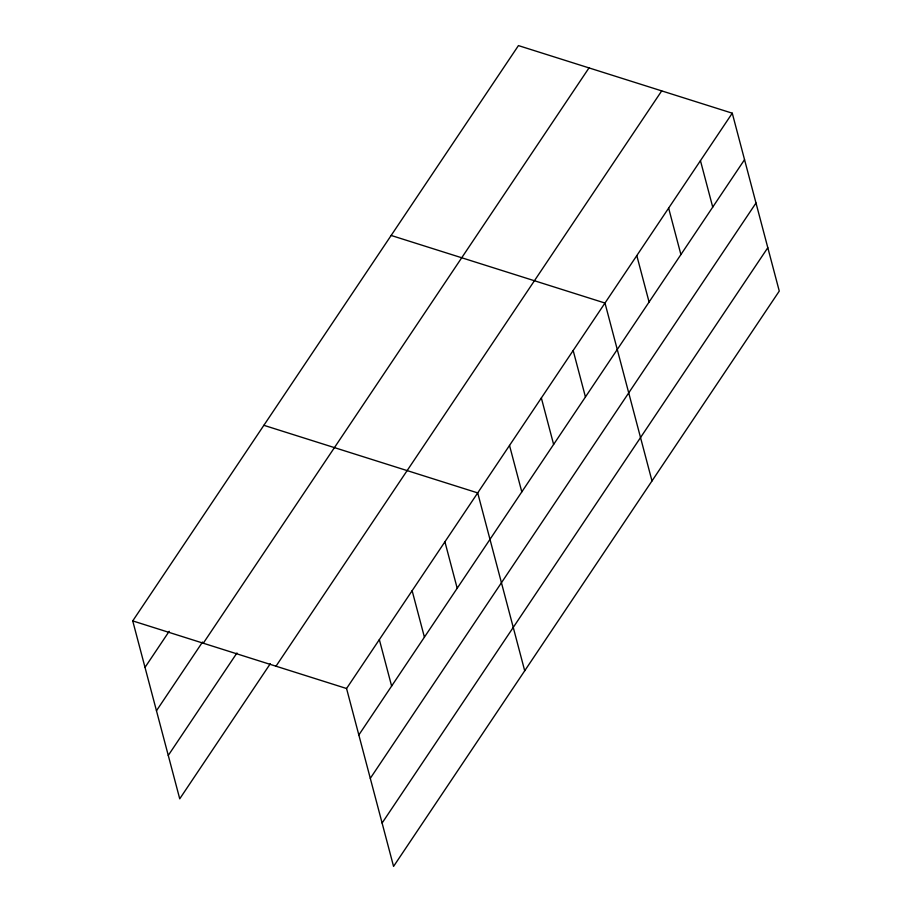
<?xml version="1.0" encoding="UTF-8"?>
<svg xmlns="http://www.w3.org/2000/svg" width="912" height="912" viewBox="0 0 912 912"><rect width="100%" height="100%" fill="white"/><g stroke="black" fill="none" stroke-linecap="round" stroke-linejoin="round"><path stroke-width="1.37" d="M270.283 663.742L179.732 798.809L132.73 620.912L518.438 45.6L732.268 113.191L779.27 291.088L393.562 866.4L346.56 688.514L732.268 113.191M145.008 667.379L169.199 631.286M156.465 710.744L202.521 642.059M203.296 643.222L589.004 67.91M168.264 755.432L236.96 652.969M275.994 666.205L661.702 90.892M358.838 734.969L744.545 159.657M370.295 778.346L756.002 203.023M382.105 823.034L767.813 247.711M391.157 235.456L604.987 303.046L651.989 480.943M263.864 425.311L477.706 492.902L524.708 670.787M132.73 620.912L346.56 688.514M700.45 160.66L712.728 207.115M668.633 208.118L680.911 254.585M636.804 255.588L649.082 302.043M573.169 350.516L585.447 396.971M541.352 397.974L553.618 444.44M509.523 445.444L521.801 491.899M444.919 541.808L457.197 588.263M412.133 590.702L424.411 637.169M379.346 639.608L391.624 686.075"/></g></svg>
